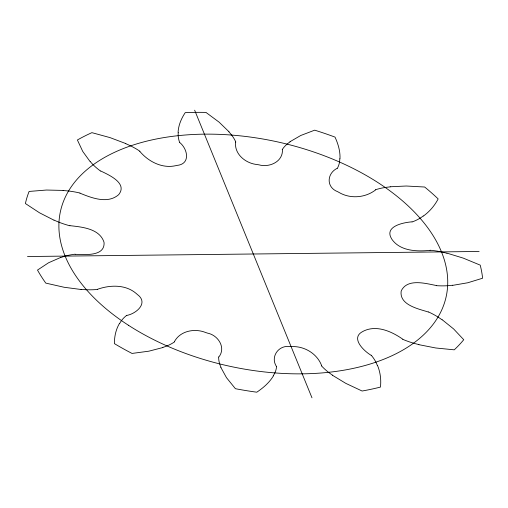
<?xml version="1.0" encoding="UTF-8"?>
<svg xmlns="http://www.w3.org/2000/svg" width="508" height="508" viewBox="0 0 508 508"><rect width="100%" height="100%" fill="white"/><g stroke="black" fill="none" stroke-linecap="round" stroke-linejoin="round"><path stroke-width="0.76" d="M282.429 149.714C283.064 161.779 269.253 167.824 258.959 164.833A55.766 32.385 12.5 0 1 257.086 164.529C245.866 163.5 234.137 154.248 235.604 142.062M178.086 132.366C178.435 125.26 181.312 118.491 185.236 112.636A233.426 135.553 12.5 0 1 205.943 112.401L219.1 122.155L229.051 131.801M339.979 158.814C340.366 151.289 338.125 143.885 335.02 137.109A233.426 135.553 12.5 0 0 314.687 130.169L300.736 135.49L289.947 141.745M174.358 341.776C180.099 330.765 194.742 328.124 205.581 332.486A55.766 32.385 12.5 0 1 207.359 333.089C217.907 335.013 226.295 347.529 218.872 356.959M273.412 375.882C269.373 382.626 263.252 387.852 256.794 392.195A233.426 135.553 12.5 0 1 235.407 388.703L226.473 377.654L220.783 367.284M119.513 323.38C115.862 329.438 114.364 336.594 114.402 343.618A233.426 135.553 12.5 0 0 132.029 353.435L148.869 351.18L162.89 347.535M375.685 189.852C365.487 197.815 350.476 199.117 339.236 192.557A55.766 32.385 12.5 0 1 337.693 191.694C326.085 187.389 326.758 173.539 337.083 168.358M423.386 216.052C429.565 211.607 434.638 205.664 438.156 198.92A233.426 135.553 12.5 0 0 424.656 187.02L406.298 186.017L390.176 186.766M97.415 289.325C109.893 284.842 125.546 284.347 136.131 293.427A55.766 32.385 12.5 0 1 137.319 294.469C148.92 302.889 136.347 313.607 126.968 315.385M60.719 257.442L48.584 262.757L37.497 270.078A233.426 135.553 12.5 0 0 45.771 283.102L64.16 287.274L81.077 289.49M430.085 250.355C417.1 251.625 400.729 251.276 392.233 239.782A55.766 32.385 12.5 0 1 391.503 238.639C384.035 226.263 403.682 222.434 411.969 221.844M452.799 285.337L467.76 282.766L482.6 278.225A233.426 135.553 12.5 0 0 480.219 265.132L463.283 258.127L446.945 253.13M27.495 256.521L479.12 251.479M69.964 225.666C82.042 227.025 99.244 228.549 103.886 241.852A55.766 32.385 12.5 0 1 104.096 243.002C104.508 256.737 84.284 254.546 75.171 254.324M63.075 190.417L46.488 190.036L29.108 191.44A233.426 135.553 12.5 0 0 25.4 203.53L39.51 212.801L53.95 220.18M428.358 312.02C418.535 308.902 399.593 305.098 401.117 291.522A55.766 32.385 12.5 0 1 401.441 290.468C407.772 278.257 425.78 283.521 436.48 285.54M418.871 344.672L435.731 347.98L454.247 349.834A233.426 135.553 12.5 0 0 463.74 339.712L453.606 328.93L442.239 319.773M100.73 170.999C108.534 174.765 127.4 182.956 119.082 194.139A55.766 32.385 12.5 0 1 118.25 195.021C107.296 204.07 91.523 197.904 79.934 193.154M125.825 143.58L110.058 137.624L91.904 132.658A233.426 135.553 12.5 0 0 77.394 139.986L82.734 151.409L90.113 161.608M371.056 355.263C363.747 350.945 349.904 337.687 363.074 331.356A55.766 32.385 12.5 0 1 364.344 330.708C377.368 324.923 392.011 331.68 402.831 339.223M332.378 375.221L345.783 383.35L362.096 391.02A233.426 135.553 12.5 0 0 380.454 387.083C381.267 379.806 380.352 372.307 377.546 365.531M179.934 142.684C187.814 149.225 190.691 164.192 176.892 165.424A55.766 32.385 12.5 0 1 175.285 165.773C161.874 168.631 148.209 161.436 139.744 151.308M276.365 366.357C270.059 356.572 278.956 344.589 290.182 346.621A55.766 32.385 12.5 0 1 291.998 346.602C304.59 346.081 317.367 353.841 321.71 365.849M194.64 110.185L311.976 397.815M276.581 366.389A56.979 33.09 12.5 0 1 273.228 375.812M332.505 375.152A56.979 33.09 12.5 0 1 321.526 365.887M371.24 355.225A56.979 33.09 12.5 0 1 377.355 365.531M418.897 344.564A56.979 33.09 12.5 0 1 402.742 339.325M428.46 311.918A56.979 33.09 12.5 0 1 442.1 319.837M452.717 285.217A56.979 33.09 12.5 0 1 436.505 285.674M430.066 250.228A56.979 33.09 12.5 0 1 446.907 253.238M423.221 215.964A56.979 33.09 12.5 0 1 412.109 221.964M375.552 189.732A56.979 33.09 12.5 0 1 390.246 186.887M339.782 158.788A56.979 33.09 12.5 0 1 337.293 168.427M282.226 149.638A56.979 33.09 12.5 0 1 290.106 141.84M228.886 131.839A56.979 33.09 12.5 0 1 235.814 142.056M179.724 142.684A56.979 33.09 12.5 0 1 178.283 132.404M125.743 143.675A56.979 33.09 12.5 0 1 139.884 151.232M100.578 171.069A56.979 33.09 12.5 0 1 90.284 161.576M63.1 190.538A56.979 33.09 12.5 0 1 79.972 193.034M69.926 225.787A56.979 33.09 12.5 0 1 54.038 220.091M60.846 257.55A56.979 33.09 12.5 0 1 75.089 254.191M97.492 289.458A56.979 33.09 12.5 0 1 81.064 289.37M119.698 323.437A56.979 33.09 12.5 0 1 126.79 315.29M174.53 341.878A56.979 33.09 12.5 0 1 162.776 347.421M220.967 367.278A56.979 33.09 12.5 0 1 218.656 356.927M128.384 325.228A197.517 114.7 12.5 0 0 444.792 301.873A197.517 114.7 12.5 0 0 186.747 134.899A197.517 114.7 12.5 0 0 128.384 325.228"/></g></svg>
